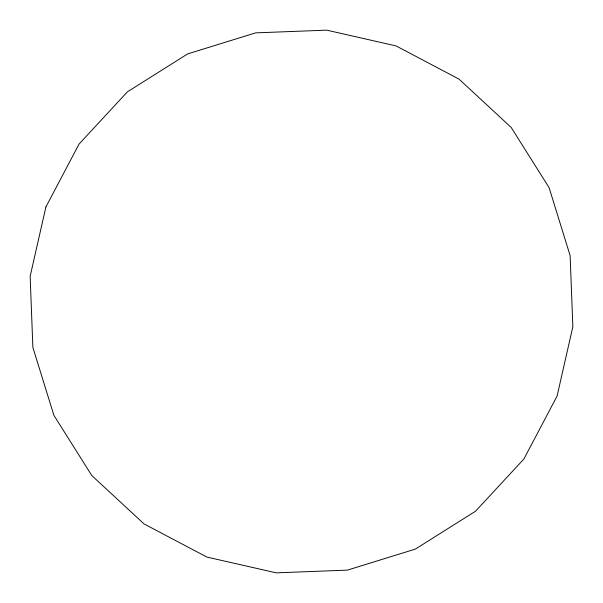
<?xml version="1.0" encoding="UTF-8"?>
<svg xmlns="http://www.w3.org/2000/svg" width="603" height="603" viewBox="0 0 603 603"><rect width="100%" height="100%" fill="white"/><g stroke="black" fill="none" stroke-linecap="round" stroke-linejoin="round"><path stroke-width="0.9" d="M45.918 206.927L30.15 276.295L32.871 347.388L53.901 415.346L91.807 475.556L143.996 523.894L206.927 557.082L276.295 572.85L347.388 570.129L415.346 549.099L475.556 511.193L523.894 459.004L557.082 396.073L572.85 326.705L570.129 255.612L549.099 187.654L511.193 127.444L459.004 79.106L396.073 45.918L326.705 30.15L255.612 32.871L187.654 53.901L127.444 91.807L79.106 143.996L45.918 206.927"/></g></svg>
